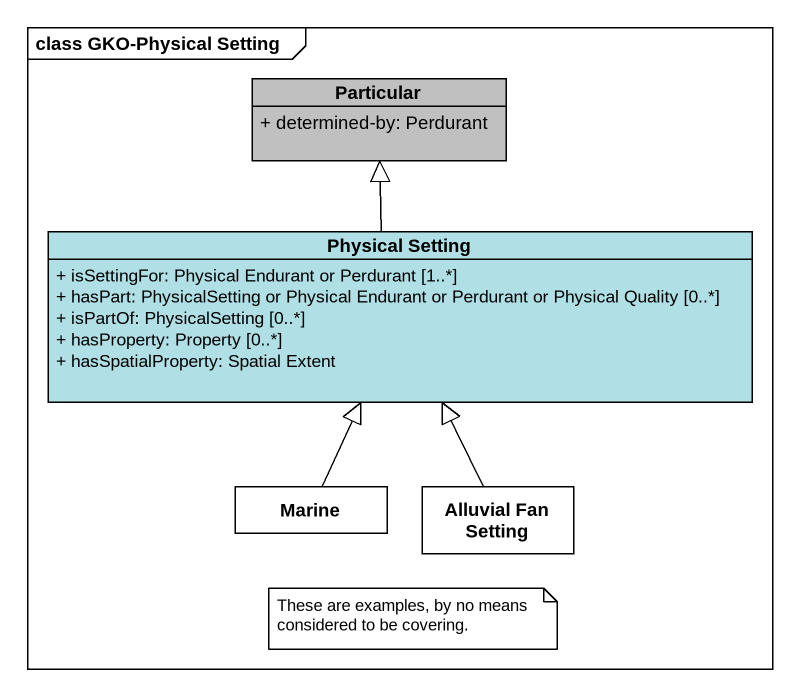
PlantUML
@startuml
mainframe class GKO-Physical Setting
hide circle
hide empty members
skinparam classAttributeIconSize 0
class Particular #C0C0C0 {
  + determined-by: Perdurant
}
class "Physical Setting" as Physical_Setting #B0E0E6 {
  + isSettingFor: Physical Endurant or Perdurant [1..*]
  + hasPart: PhysicalSetting or Physical Endurant or Perdurant or Physical Quality [0..*]
  + isPartOf: PhysicalSetting [0..*]
  + hasProperty: Property [0..*]
  + hasSpatialProperty: Spatial Extent
}
class Marine
class "Alluvial Fan Setting" as Alluvial_Fan_Setting
Physical_Setting -up-|> Particular
Marine -up-|> Physical_Setting
Alluvial_Fan_Setting -up-|> Physical_Setting
note as N1
  These are examples, by no means considered to be covering.
end note
@enduml
